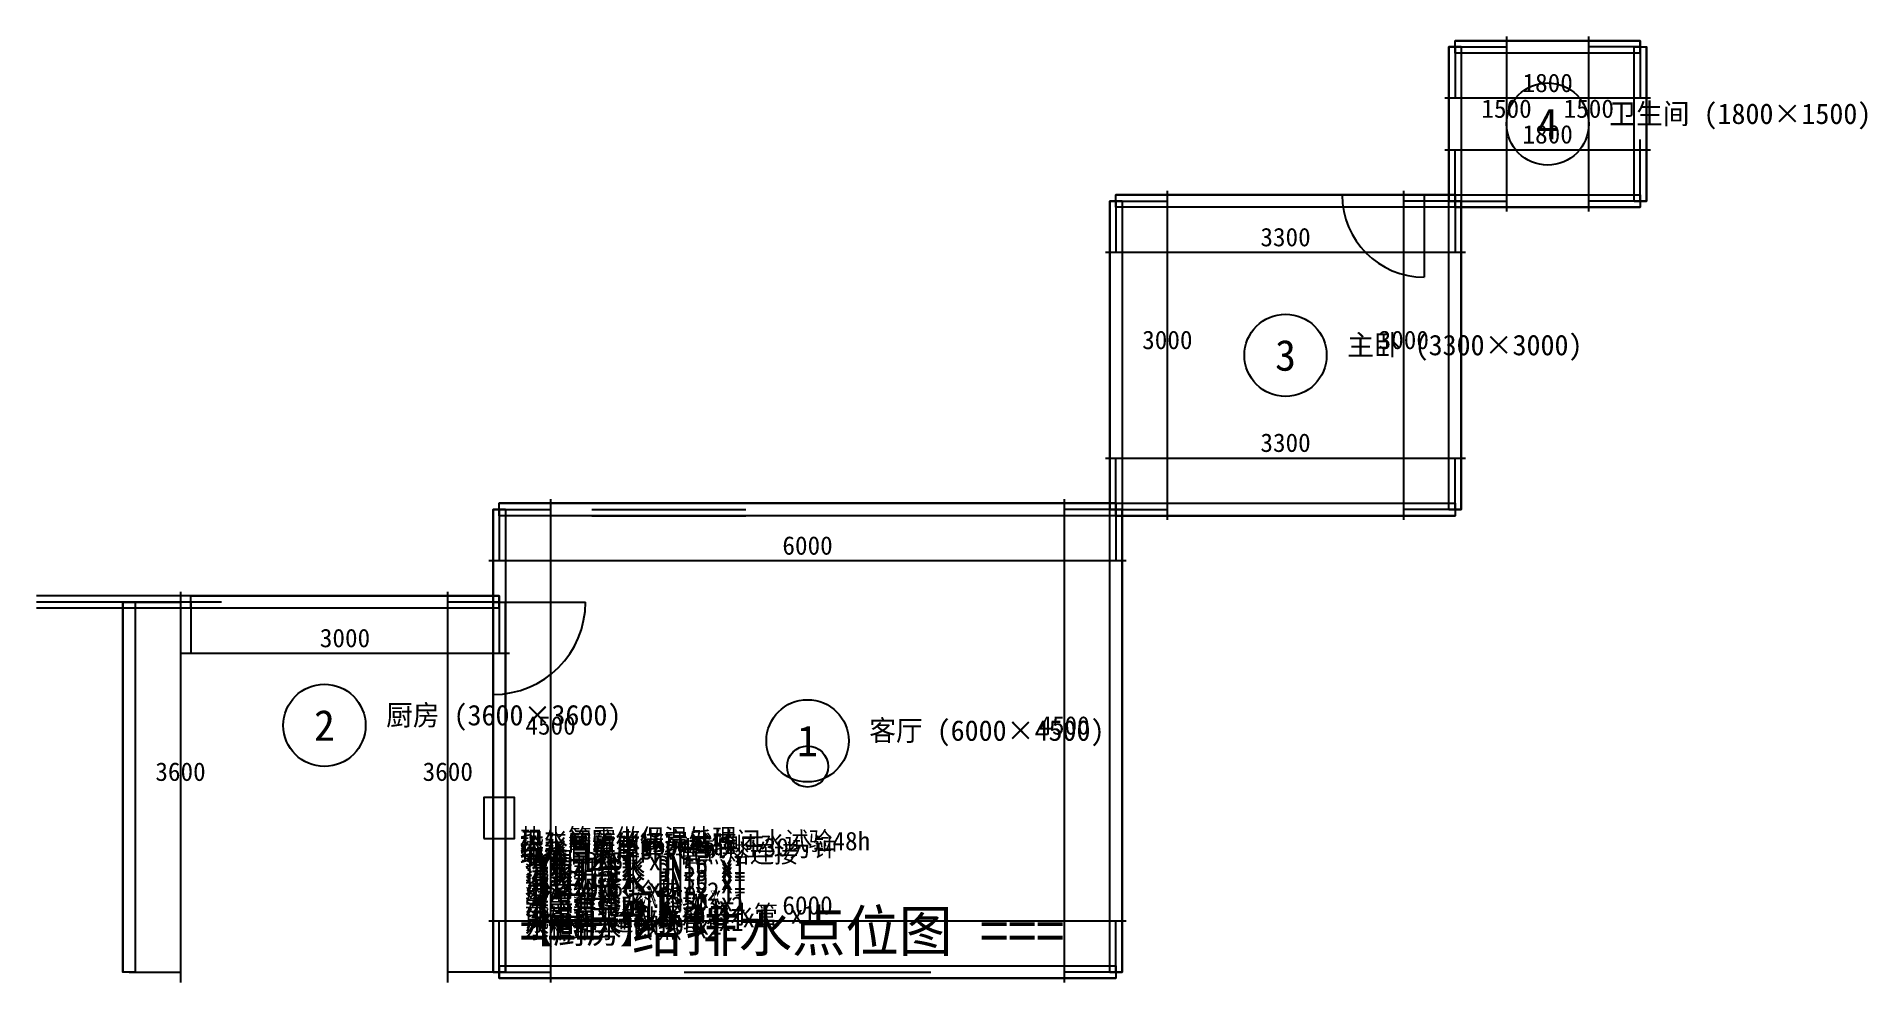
# Model space of a CAD drawing. Header units: metres. Extents: x -4500 to 13310, y -100 to 9100.
import ezdxf
from ezdxf.enums import TextEntityAlignment as Align

# ---------------------------------------------------------------- set-up
doc = ezdxf.new("R2010")
doc.units = ezdxf.units.M
for name, color, linetype in [('原始结构-墙体', 7, 'Continuous'), ('原始结构-墙填充', 7, 'Continuous'), ('原始结构-尺寸标注', 7, 'Continuous'), ('原始结构-房间标号', 7, 'Continuous'), ('原始结构-柱', 7, 'Continuous'), ('原始结构-梁', 7, 'Continuous'), ('原始结构-窗', 7, 'Continuous'), ('原始结构-门', 7, 'Continuous'), ('施工-施工说明', 7, 'Continuous'), ('施工-给排水标注', 7, 'Continuous')]:
    doc.layers.add(name, color=color, linetype=linetype)

msp = doc.modelspace()

# ---------------------------------------------------------------- linework, layer by layer
at = {"layer": '原始结构-墙体'}
for p, q in [((9240, 9000), (9240, 7500)), ((9360, 9000), (9240, 9000)), ((11100, 9060), (9300, 9060)), ((9300, 8940), (9300, 9060)), ((11100, 8940), (9300, 8940)), ((9360, 9000), (9360, 7500)), ((11040, 7500), (11040, 9000)), ((11040, 9000), (11160, 9000)), ((11100, 8940), (11100, 9060)), ((11160, 7500), (11160, 9000)), ((5940, 7500), (5940, 4500)), ((6060, 7500), (5940, 7500)), ((9300, 7560), (6000, 7560)), ((6000, 7440), (6000, 7560)), ((6060, 7500), (6060, 4500)), ((9240, 4500), (9240, 7500)), ((9240, 7500), (9360, 7500)), ((9360, 7500), (9240, 7500)), ((9300, 7440), (9300, 7560)), ((9300, 7560), (11100, 7560)), ((9300, 7560), (9300, 7440)), ((9360, 4500), (9360, 7500)), ((11040, 7500), (11160, 7500)), ((11100, 7560), (11100, 7440)), ((9300, 7440), (6000, 7440)), ((9300, 7440), (11100, 7440)), ((-60, 4500), (-60, 0)), ((60, 4500), (-60, 4500)), ((6000, 4560), (0, 4560)), ((0, 4440), (0, 4560)), ((60, 4500), (60, 0)), ((5940, 0), (5940, 4500)), ((5940, 4500), (6060, 4500)), ((6060, 4500), (5940, 4500)), ((6000, 4440), (6000, 4560)), ((6000, 4560), (9300, 4560)), ((6000, 4560), (6000, 4440)), ((6060, 0), (6060, 4500)), ((9240, 4500), (9360, 4500)), ((9300, 4560), (9300, 4440)), ((6000, 4440), (0, 4440)), ((6000, 4440), (9300, 4440)), ((-3660, 3600), (-3660, 0)), ((-3540, 3600), (-3660, 3600)), ((-3540, 3600), (-3540, 0)), ((0, 3660), (-3000, 3660)), ((-3000, 3540), (-3000, 3660)), ((-60, 0), (-60, 3600)), ((-60, 3600), (60, 3600)), ((0, 3540), (0, 3660)), ((60, 0), (60, 3600)), ((0, 3540), (-3000, 3540)), ((-3540, 0), (-3660, 0)), ((60, 0), (-60, 0)), ((-60, 0), (60, 0)), ((0, 60), (6000, 60)), ((0, 60), (0, -60)), ((5940, 0), (6060, 0)), ((6000, 60), (6000, -60)), ((0, -60), (6000, -60))]:
    msp.add_line(p, q, dxfattribs=at)
at = {"layer": '原始结构-墙填充'}
for points in [[(9360, 9000), (9360, 7500), (9240, 7500), (9240, 9000)], [(11100, 8940), (9300, 8940), (9300, 9060), (11100, 9060)], [(11040, 7500), (11040, 9000), (11160, 9000), (11160, 7500)], [(6060, 7500), (6060, 4500), (5940, 4500), (5940, 7500)], [(9300, 7440), (6000, 7440), (6000, 7560), (9300, 7560)], [(9240, 4500), (9240, 7500), (9360, 7500), (9360, 4500)], [(9300, 7560), (11100, 7560), (11100, 7440), (9300, 7440)], [(60, 4500), (60, 0), (-60, 0), (-60, 4500)], [(6000, 4440), (0, 4440), (0, 4560), (6000, 4560)], [(5940, 0), (5940, 4500), (6060, 4500), (6060, 0)], [(6000, 4560), (9300, 4560), (9300, 4440), (6000, 4440)], [(-3540, 3600), (-3540, 0), (-3660, 0), (-3660, 3600)], [(0, 3540), (-3000, 3540), (-3000, 3660), (0, 3660)], [(-60, 0), (-60, 3600), (60, 3600), (60, 0)], [(0, 60), (6000, 60), (6000, -60), (0, -60)]]:
    msp.add_lwpolyline(points, close=True, dxfattribs=at)
at = {"layer": '原始结构-尺寸标注'}
for p, q in [((9800, 9100), (9800, 8900)), ((10600, 8900), (10600, 9100)), ((9300, 9000), (9300, 8500)), ((9300, 9000), (9800, 9000)), ((9800, 9000), (9800, 7500)), ((11100, 9000), (10600, 9000)), ((10600, 7500), (10600, 9000)), ((11100, 9000), (11100, 8500)), ((9400, 8500), (9200, 8500)), ((11100, 8500), (9300, 8500)), ((11200, 8500), (11000, 8500)), ((9200, 8000), (9400, 8000)), ((9300, 7500), (9300, 8000)), ((9300, 8000), (11100, 8000)), ((11000, 8000), (11200, 8000)), ((11100, 7500), (11100, 8000)), ((6000, 7500), (6000, 7000)), ((6000, 7500), (6500, 7500)), ((6500, 7600), (6500, 7400)), ((6500, 7500), (6500, 4500)), ((8800, 7400), (8800, 7600)), ((9300, 7500), (8800, 7500)), ((8800, 4500), (8800, 7500)), ((9300, 7500), (9300, 7000)), ((9300, 7500), (9800, 7500)), ((9800, 7600), (9800, 7400)), ((10600, 7400), (10600, 7600)), ((11100, 7500), (10600, 7500)), ((6100, 7000), (5900, 7000)), ((9300, 7000), (6000, 7000)), ((9400, 7000), (9200, 7000)), ((5900, 5000), (6100, 5000)), ((6000, 4500), (6000, 5000)), ((6000, 5000), (9300, 5000)), ((9200, 5000), (9400, 5000)), ((9300, 4500), (9300, 5000)), ((0, 4500), (0, 4000)), ((0, 4500), (500, 4500)), ((500, 4600), (500, 4400)), ((500, 4500), (500, 0)), ((5500, 4400), (5500, 4600)), ((6000, 4500), (5500, 4500)), ((5500, 0), (5500, 4500)), ((6000, 4500), (6000, 4000)), ((6000, 4500), (6500, 4500)), ((6500, 4600), (6500, 4400)), ((8800, 4400), (8800, 4600)), ((9300, 4500), (8800, 4500)), ((100, 4000), (-100, 4000)), ((6000, 4000), (0, 4000)), ((6100, 4000), (5900, 4000)), ((-3600, 3600), (-3100, 3600)), ((-3100, 3700), (-3100, 3500)), ((-3100, 3600), (-3100, 0)), ((-3000, 3600), (-3000, 3100)), ((-500, 3500), (-500, 3700)), ((0, 3600), (-500, 3600)), ((-500, 0), (-500, 3600)), ((0, 3600), (0, 3100)), ((-2900, 3100), (-3100, 3100)), ((0, 3100), (-3000, 3100)), ((100, 3100), (-100, 3100)), ((-100, 500), (100, 500)), ((0, 0), (0, 500)), ((0, 500), (6000, 500)), ((5900, 500), (6100, 500)), ((6000, 0), (6000, 500)), ((-3600, 0), (-3100, 0)), ((-3100, 100), (-3100, -100)), ((-500, -100), (-500, 100)), ((0, 0), (-500, 0)), ((0, 0), (500, 0)), ((500, 100), (500, -100)), ((5500, -100), (5500, 100)), ((6000, 0), (5500, 0))]:
    msp.add_line(p, q, dxfattribs=at)
at = {"layer": '原始结构-房间标号'}
for centre in [(10200, 8250), (7650, 6000), (-1700, 2400), (3000, 2250)]:
    msp.add_circle(centre, 400, dxfattribs=at)
at = {"layer": '原始结构-柱'}
msp.add_circle((3000, 2000), 200, dxfattribs=at)
at = {"layer": '原始结构-梁'}
msp.add_lwpolyline([(-150, 1300), (150, 1300), (150, 1700), (-150, 1700)], close=True, dxfattribs=at)
at = {"layer": '原始结构-窗'}
for p, q in [((11040, 7500), (11040, 8100)), ((11100, 7500), (11100, 8100)), ((11160, 7500), (11160, 8100)), ((900, 4560), (2400, 4560)), ((900, 4500), (2400, 4500)), ((900, 4440), (2400, 4440)), ((-2700, 3660), (-4500, 3660)), ((-2700, 3600), (-4500, 3600)), ((-2700, 3540), (-4500, 3540)), ((1800, 60), (4200, 60)), ((1800, 0), (4200, 0)), ((1800, -60), (4200, -60))]:
    msp.add_line(p, q, dxfattribs=at)
at = {"layer": '原始结构-门'}
for p, q in [((9000, 7560), (9000, 6760)), ((-60, 3600), (840, 3600))]:
    msp.add_line(p, q, dxfattribs=at)
for centre, radius, start, end in [((9000, 7560), 800, -180, -90), ((-60, 3600), 900, -90, 0)]:
    msp.add_arc(centre, radius, start, end, dxfattribs=at)

# ---------------------------------------------------------------- texts
at = {"layer": '原始结构-尺寸标注'}
for s, p in [('1800', (10200, 8560)), ('1500', (9800, 8310)), ('1500', (10600, 8310)), ('1800', (10200, 8060)), ('3300', (7650, 7060)), ('3000', (6500, 6060)), ('3000', (8800, 6060)), ('3300', (7650, 5060)), ('6000', (3000, 4060)), ('3000', (-1500, 3160)), ('4500', (500, 2310)), ('4500', (5500, 2310)), ('3600', (-3100, 1860)), ('3600', (-500, 1860)), ('6000', (3000, 560))]:
    msp.add_text(s, height=180, dxfattribs=at).set_placement(p, align=Align.CENTER)
at = {"layer": '原始结构-房间标号'}
for s, p in [('4', (10200, 8100)), ('3', (7650, 5850)), ('2', (-1700, 2250)), ('1', (3000, 2100))]:
    msp.add_text(s, height=300, dxfattribs=at).set_placement(p, align=Align.CENTER)
for s, p in [('卫生间 (1800×1500)', (10800, 8250)), ('主卧 (3300×3000)', (8250, 6000)), ('厨房 (3600×3600)', (-1100, 2400)), ('客厅 (6000×4500)', (3600, 2250))]:
    msp.add_text(s, height=200, dxfattribs=at).set_placement(p)
at = {"layer": '施工-施工说明'}
for s, height, p in [('给水管打压1.0MPa保压30分钟', 180, (200, 1125)), ('给水管采用PPR管热熔连接', 180, (200, 1065)), ('热水管需做保温处理', 180, (200, 1215)), ('排水管需做通球试验', 180, (200, 1155)), ('排水管采用UPVC管', 180, (200, 1095)), ('卫生间防水做完后做闭水试验48h', 180, (200, 1185)), ('【阳台】', 250, (200, 835)), ('【卫生间】', 250, (200, 505)), ('=== 给排水点位图 ===', 400, (200, 200)), ('【厨房】', 250, (200, 280))]:
    msp.add_text(s, height=height, dxfattribs=at).set_placement(p)
at = {"layer": '施工-给排水标注'}
for s, p in [('拖把池给水 DN15 x1', (250, 955)), ('地漏 DN50 x1', (250, 990)), ('洗衣机排水 DN50 x1', (250, 920)), ('洗衣机给水 DN15 x1', (250, 885)), ('地漏 DN50 x1', (250, 730)), ('洗衣机排水 DN50 x1', (250, 800)), ('洗衣机给水 DN15 x1', (250, 765)), ('淋浴给水 冷热 x2', (250, 695)), ('洗手台排水 DN50 x1', (250, 590)), ('洗手台给水 冷热 x2', (250, 555)), ('马桶排水 DN110 x1', (250, 660)), ('马桶给水 DN15 x1', (250, 625)), ('洗碗机 给排水预留 x1', (250, 435)), ('水槽排水 DN50 x1', (250, 365)), ('水槽给水 冷热 x2', (250, 330)), ('净水器 建议预留 x1', (250, 400)), ('前置过滤器 入户总水管 x1', (250, 470))]:
    msp.add_text(s, height=180, dxfattribs=at).set_placement(p)

doc.saveas('drawing.dxf')
